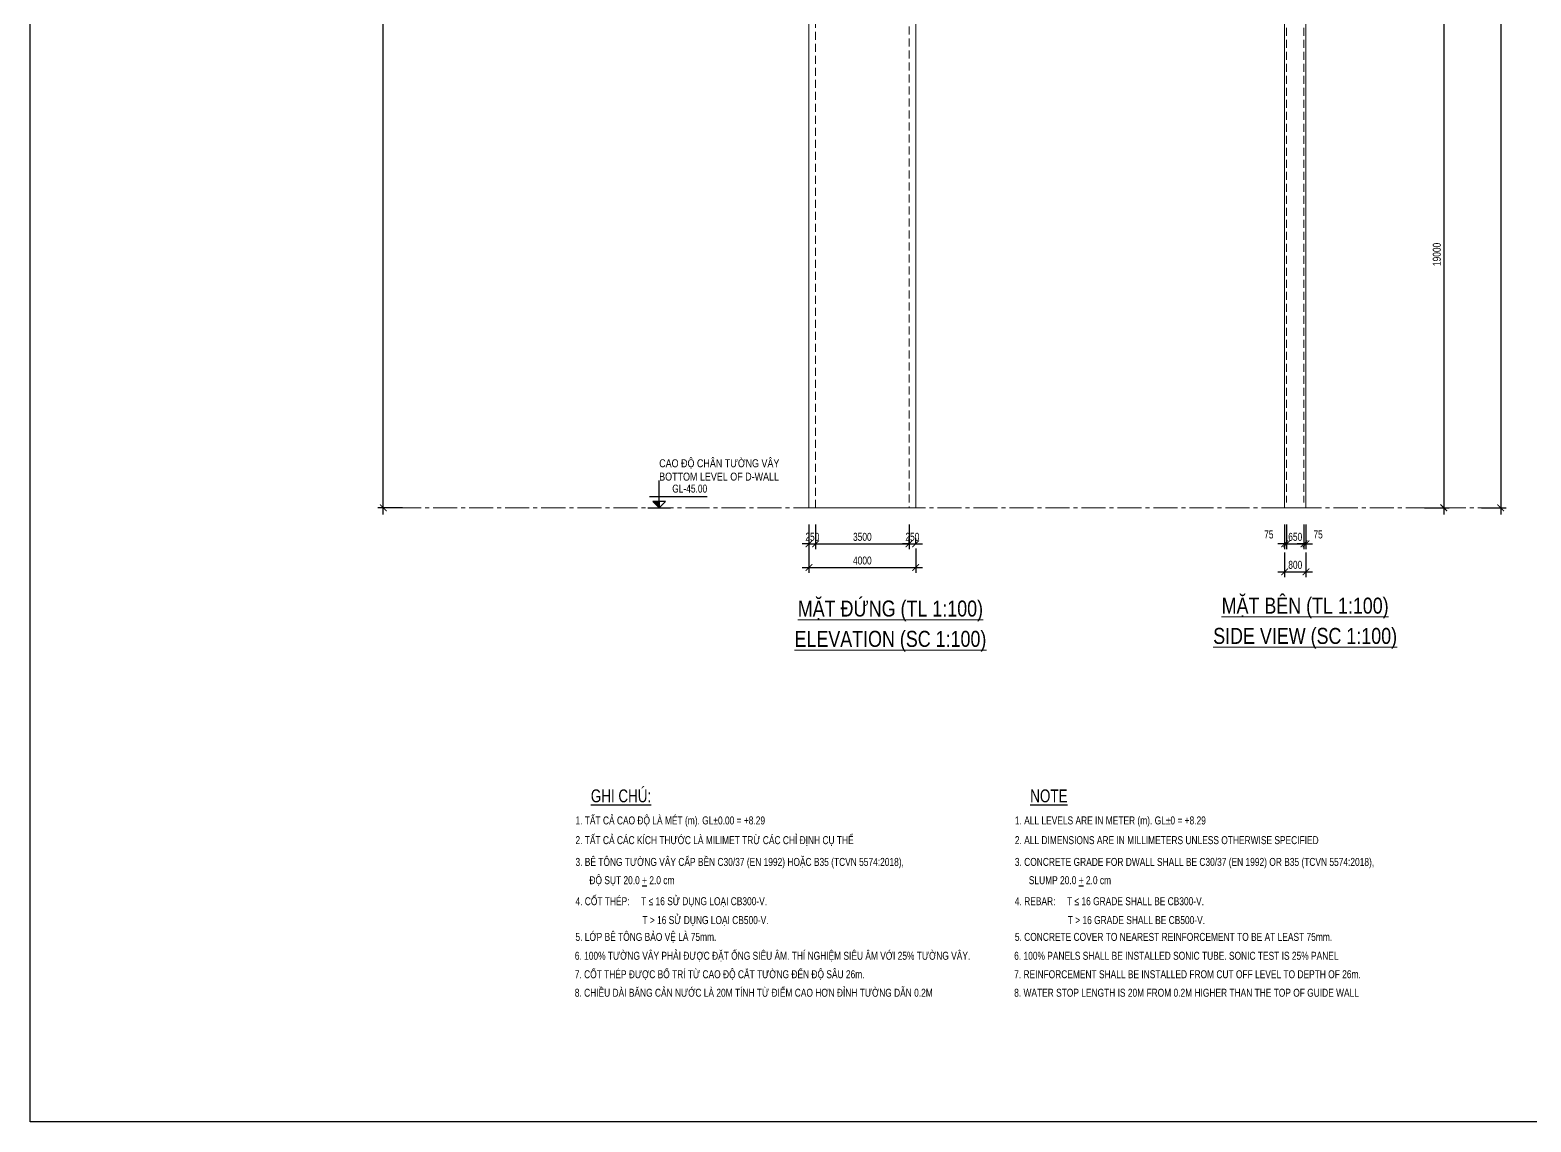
# Model space of a CAD drawing. Header units: millimetres. Extents: x 2746337 to 7547699, y -363432 to 15720.
# Drawn here: x 3156376 to 3212638, y -68024 to -27087 of the extents above; entities that cross this region are included whole.
import ezdxf
from ezdxf.enums import TextEntityAlignment as Align

# ---------------------------------------------------------------- set-up
doc = ezdxf.new("R2010")
doc.units = ezdxf.units.MM
doc.header["$LTSCALE"] = 1200
doc.header["$PDMODE"] = 3
doc.linetypes.add('CENTER2', pattern=[1.125, 0.75, -0.125, 0.125, -0.125])
doc.linetypes.add('HIDDEN', pattern=[0.375, 0.25, -0.125])
for name, color, linetype, lineweight in [('BOUND', 3, 'Continuous', 20), ('ENOTE', 2, 'Continuous', 15), ('Grid line', 160, 'CENTER2', 5), ('HIDE', 8, 'HIDDEN', 13), ('K-THUOC', 1, 'Continuous', 18), ('TEXTVN', 2, 'Continuous', 20)]:
    doc.layers.add(name, color=color, linetype=linetype, lineweight=lineweight)
for name, color, linetype in [('CDC.02.DIM', 1, 'Continuous'), ('CDC.06.TEXT', 2, 'Continuous'), ('CDC.10.HATCH', 251, 'Continuous'), ('CDC.11.NOTE', 8, 'Continuous')]:
    doc.layers.add(name, color=color, linetype=linetype)
doc.styles.add('DB_Arial', font='arial.ttf', dxfattribs={"width": 0.8})
doc.styles.add('SMTEXT', font='arial.ttf', dxfattribs={"width": 0.75})
doc.dimstyles.new('BSV1-100', dxfattribs={"dimtxt": 300, "dimasz": 250, "dimexe": 200, "dimexo": 0, "dimgap": 108, "dimtad": 1, "dimdec": 0, "dimdsep": 46, "dimtxsty": 'SMTEXT', "dimblk": 'ARCHTICK', "dimcen": 100, "dimdle": 250, "dimclrd": 256, "dimclre": 256, "dimclrt": 1, "dimadec": 0, "dimazin": 0, "dimtfac": 1, "dimtdec": 0, "dimtix": 1, "dimtmove": 2, "dimatfit": 3, "dimfxl": 720, "dimfxlon": 1, "dimtolj": 1, "dimtzin": 0, "dimarcsym": 0})

# ---------------------------------------------------------------- blocks, each defined once
blk = doc.blocks.new('A$C7e6bd379')
at = {"layer": 'CDC.06.TEXT', "linetype": 'Continuous', "style": 'SMTEXT', "width": 0.75}
for s, p in [('%%UGHI CHÚ:', (0, 480)), ('%%UNOTE', (16471, 480))]:
    blk.add_text(s, height=480, dxfattribs=at).set_placement(p, align=Align.TOP_LEFT)
at = {"layer": 'CDC.06.TEXT', "style": 'SMTEXT', "width": 0.75}
for s, p in [('1. TẤT CẢ CAO ĐỘ LÀ MÉT (m). GL%%P0.00 = +8.29 ', (-576, -831)), ('1. ALL LEVELS ARE IN METER (m). GL%%P0 = +8.29 ', (15895, -831)), ('2. TẤT CẢ CÁC KÍCH THƯỚC LÀ MILIMET TRỪ CÁC CHỈ ĐỊNH CỤ THỂ', (-576, -1570)), ('2. ALL DIMENSIONS ARE IN MILLIMETERS UNLESS OTHERWISE SPECIFIED', (15895, -1570)), ('3. BÊ TÔNG TƯỜNG VÂY CẤP BỀN C30/37 (EN 1992) HOẶC B35 (TCVN 5574:2018),', (-576, -2387)), ('3. CONCRETE GRADE FOR DWALL SHALL BE C30/37 (EN 1992) OR B35 (TCVN 5574:2018),', (15895, -2387)), ('ĐỘ SỤT 20.0 %%U+%%U 2.0 cm', (-53, -3072)), ('SLUMP 20.0 %%U+%%U 2.0 cm', (16418, -3072)), ('4. CỐT THÉP:     T ≤ 16 SỬ DỤNG LOẠI CB300-V.', (-576, -3860)), ('4. REBAR:     T ≤ 16 GRADE SHALL BE CB300-V.', (15895, -3860)), ('                             T > 16 SỬ DỤNG LOẠI CB500-V.', (-601, -4567)), ('                       T > 16 GRADE SHALL BE CB500-V.', (15869, -4567)), ('5. LỚP BÊ TÔNG BẢO VỆ LÀ 75mm.', (-576, -5198)), ('5. CONCRETE COVER TO NEAREST REINFORCEMENT TO BE AT LEAST 75mm.', (15895, -5198)), ('6. 100%%% TƯỜNG VÂY PHẢI ĐƯỢC ĐẶT ỐNG SIÊU ÂM. THÍ NGHIỆM SIÊU ÂM VỚI 25%%% TƯỜNG VÂY.', (-601, -5905)), ('6. 100%%% PANELS SHALL BE INSTALLED SONIC TUBE. SONIC TEST IS 25%%% PANEL ', (15869, -5905)), ('7. CỐT THÉP ĐƯỢC BỐ TRÍ TỪ CAO ĐỘ CẮT TƯỜNG ĐẾN ĐỘ SÂU 26m. ', (-601, -6598)), ('7. REINFORCEMENT SHALL BE INSTALLED FROM CUT OFF LEVEL TO DEPTH OF 26m. ', (15869, -6598)), ('8. CHIỀU DÀI BĂNG CẢN NƯỚC LÀ 20M TÍNH TỪ ĐIỂM CAO HƠN ĐỈNH TƯỜNG DẪN 0.2M', (-601, -7291)), ('8. WATER STOP LENGTH IS 20M FROM 0.2M HIGHER THAN THE TOP OF GUIDE WALL', (15869, -7291))]:
    blk.add_text(s, height=300, dxfattribs=at).set_placement(p)
blk = doc.blocks.new('_ArchTick')
at = {"color": 0, "linetype": 'ByBlock', "const_width": 0.15}
blk.add_lwpolyline([(-0.5, -0.5), (0.5, 0.5)], dxfattribs=at)
blk = doc.blocks.new('*D554')
at = {"layer": 'Defpoints', "color": 0, "transparency": 16777216}
for p in [(3203402, -45900), (3204202, -45900), (3204202, -47400)]:
    blk.add_point(p, dxfattribs=at)
at = {"layer": 'K-THUOC', "lineweight": -2, "transparency": 16777216}
for p, q in [((3203402, -46680), (3203402, -47600)), ((3204202, -46680), (3204202, -47600)), ((3203152, -47400), (3204452, -47400))]:
    blk.add_line(p, q, dxfattribs=at)
at = {"layer": 'K-THUOC', "lineweight": -2, "transparency": 16777216, "xscale": 250, "yscale": 250, "zscale": 250, "rotation": 180}
blk.add_blockref('_ArchTick', (3203402, -47400), dxfattribs=at)
at = {"layer": 'K-THUOC', "lineweight": -2, "transparency": 16777216, "xscale": 250, "yscale": 250, "zscale": 250}
blk.add_blockref('_ArchTick', (3204202, -47400), dxfattribs=at)
at = {"layer": 'K-THUOC', "color": 1, "transparency": 16777216, "insert": (3203802, -47139), "char_height": 300, "attachment_point": 5, "style": 'SMTEXT'}
blk.add_mtext('\\A1;800', dxfattribs=at)
blk = doc.blocks.new('*D555')
at = {"layer": 'Defpoints', "color": 0, "transparency": 16777216}
for p in [(3203402, -45600), (3203477, -45600), (3203477, -46350)]:
    blk.add_point(p, dxfattribs=at)
at = {"layer": 'K-THUOC', "lineweight": -2, "transparency": 16777216}
for p, q in [((3203402, -45630), (3203402, -46550)), ((3203477, -45630), (3203477, -46550)), ((3203402, -46350), (3203152, -46350)), ((3203402, -46350), (3203477, -46350)), ((3203477, -46350), (3203727, -46350))]:
    blk.add_line(p, q, dxfattribs=at)
at = {"layer": 'K-THUOC', "lineweight": -2, "transparency": 16777216, "xscale": 250, "yscale": 250, "zscale": 250}
blk.add_blockref('_ArchTick', (3203402, -46350), dxfattribs=at)
at = {"layer": 'K-THUOC', "lineweight": -2, "transparency": 16777216, "xscale": 250, "yscale": 250, "zscale": 250, "rotation": 180}
blk.add_blockref('_ArchTick', (3203477, -46350), dxfattribs=at)
at = {"layer": 'K-THUOC', "color": 1, "transparency": 16777216, "insert": (3202811, -46000), "char_height": 300, "attachment_point": 5, "style": 'SMTEXT'}
blk.add_mtext('\\A1;75', dxfattribs=at)
blk = doc.blocks.new('*D556')
at = {"layer": 'Defpoints', "color": 0, "transparency": 16777216}
for p in [(3203477, -45600), (3204127, -45600), (3204127, -46350)]:
    blk.add_point(p, dxfattribs=at)
at = {"layer": 'K-THUOC', "lineweight": -2, "transparency": 16777216}
for p, q in [((3203477, -45630), (3203477, -46550)), ((3204127, -45630), (3204127, -46550)), ((3203477, -46350), (3203227, -46350)), ((3203477, -46350), (3204127, -46350)), ((3204127, -46350), (3204377, -46350))]:
    blk.add_line(p, q, dxfattribs=at)
at = {"layer": 'K-THUOC', "lineweight": -2, "transparency": 16777216, "xscale": 250, "yscale": 250, "zscale": 250}
blk.add_blockref('_ArchTick', (3203477, -46350), dxfattribs=at)
at = {"layer": 'K-THUOC', "lineweight": -2, "transparency": 16777216, "xscale": 250, "yscale": 250, "zscale": 250, "rotation": 180}
blk.add_blockref('_ArchTick', (3204127, -46350), dxfattribs=at)
at = {"layer": 'K-THUOC', "color": 1, "transparency": 16777216, "insert": (3203802, -46089), "char_height": 300, "attachment_point": 5, "style": 'SMTEXT'}
blk.add_mtext('\\A1;650', dxfattribs=at)
blk = doc.blocks.new('*D557')
at = {"layer": 'Defpoints', "color": 0, "transparency": 16777216}
for p in [(3204127, -45600), (3204202, -45600), (3204202, -46350)]:
    blk.add_point(p, dxfattribs=at)
at = {"layer": 'K-THUOC', "lineweight": -2, "transparency": 16777216}
for p, q in [((3204127, -45630), (3204127, -46550)), ((3204202, -45630), (3204202, -46550)), ((3204127, -46350), (3203877, -46350)), ((3204127, -46350), (3204202, -46350)), ((3204202, -46350), (3204452, -46350))]:
    blk.add_line(p, q, dxfattribs=at)
at = {"layer": 'K-THUOC', "lineweight": -2, "transparency": 16777216, "xscale": 250, "yscale": 250, "zscale": 250}
blk.add_blockref('_ArchTick', (3204127, -46350), dxfattribs=at)
at = {"layer": 'K-THUOC', "lineweight": -2, "transparency": 16777216, "xscale": 250, "yscale": 250, "zscale": 250, "rotation": 180}
blk.add_blockref('_ArchTick', (3204202, -46350), dxfattribs=at)
at = {"layer": 'K-THUOC', "color": 1, "transparency": 16777216, "insert": (3204658, -46000), "char_height": 300, "attachment_point": 5, "style": 'SMTEXT'}
blk.add_mtext('\\A1;75', dxfattribs=at)
blk = doc.blocks.new('*D558')
at = {"layer": 'Defpoints', "color": 0, "transparency": 16777216}
for p in [(3169617, 0), (3171140, 0), (3174260, -45000)]:
    blk.add_point(p, dxfattribs=at)
at = {"layer": 'K-THUOC', "lineweight": -2, "transparency": 16777216}
for p, q in [((3169617, -45250), (3169617, 250)), ((3170337, 0), (3169417, 0)), ((3170337, -45000), (3169417, -45000))]:
    blk.add_line(p, q, dxfattribs=at)
at = {"layer": 'K-THUOC', "lineweight": -2, "transparency": 16777216, "xscale": 250, "yscale": 250, "zscale": 250}
for p, rotation in [((3169617, 0), 90), ((3169617, -45000), 270)]:
    blk.add_blockref('_ArchTick', p, dxfattribs=dict(at, rotation=rotation))
at = {"layer": 'K-THUOC', "color": 1, "transparency": 16777216, "insert": (3169356, -22500), "char_height": 300, "attachment_point": 5, "rotation": 90, "style": 'SMTEXT'}
blk.add_mtext('\\A1;45000', dxfattribs=at)
blk = doc.blocks.new('tag_cd')
at = {"layer": 'CDC.10.HATCH'}
blk.add_hatch(color=256, dxfattribs=at).paths.add_polyline_path([(180, 240), (420, 0), (420, 240)])
at = {"layer": 'CDC.02.DIM'}
for points in [[(420, 240), (420, 0), (660, 240), (180, 240), (420, 0), (420, 1020)], [(0, 0), (840, 0)], [(60, 420), (2220, 420)]]:
    blk.add_lwpolyline(points, dxfattribs=at)
at = {"layer": 'CDC.06.TEXT', "ltscale": 0.5, "style": 'SMTEXT', "width": 0.75}
blk.add_attdef('CD', text='', height=300, dxfattribs=at).set_placement((2220, 570), align=Align.RIGHT)
blk = doc.blocks.new('*D593')
at = {"layer": 'Defpoints', "color": 0, "transparency": 16777216}
for p in [(3198656, -26000), (3200227, -45000), (3209370, -45000)]:
    blk.add_point(p, dxfattribs=at)
at = {"layer": 'K-THUOC', "lineweight": -2, "transparency": 16777216}
for p, q in [((3209370, -25750), (3209370, -45250)), ((3208650, -26000), (3209570, -26000)), ((3208650, -45000), (3209570, -45000))]:
    blk.add_line(p, q, dxfattribs=at)
at = {"layer": 'K-THUOC', "lineweight": -2, "transparency": 16777216, "xscale": 250, "yscale": 250, "zscale": 250}
for p, rotation in [((3209370, -26000), 90), ((3209370, -45000), 270)]:
    blk.add_blockref('_ArchTick', p, dxfattribs=dict(at, rotation=rotation))
at = {"layer": 'K-THUOC', "color": 1, "transparency": 16777216, "insert": (3209109, -35500), "char_height": 300, "attachment_point": 5, "rotation": 90, "style": 'SMTEXT'}
blk.add_mtext('\\A1;19000', dxfattribs=at)
blk = doc.blocks.new('*D595')
at = {"layer": 'Defpoints', "color": 0, "transparency": 16777216}
for p in [(3203402, 0), (3203402, -45000), (3211503, -45000)]:
    blk.add_point(p, dxfattribs=at)
at = {"layer": 'K-THUOC', "lineweight": -2, "transparency": 16777216}
for p, q in [((3210783, 0), (3211703, 0)), ((3211503, 250), (3211503, -45250)), ((3210783, -45000), (3211703, -45000))]:
    blk.add_line(p, q, dxfattribs=at)
at = {"layer": 'K-THUOC', "lineweight": -2, "transparency": 16777216, "xscale": 250, "yscale": 250, "zscale": 250}
for p, rotation in [((3211503, 0), 90), ((3211503, -45000), 270)]:
    blk.add_blockref('_ArchTick', p, dxfattribs=dict(at, rotation=rotation))
at = {"layer": 'K-THUOC', "color": 1, "transparency": 16777216, "insert": (3211242, -22500), "char_height": 300, "attachment_point": 5, "rotation": 90, "style": 'SMTEXT'}
blk.add_mtext('\\A1;45000', dxfattribs=at)
blk = doc.blocks.new('*D598')
at = {"layer": 'Defpoints', "color": 0, "transparency": 16777216}
for p in [(3185575, -45600), (3185825, -45600), (3185825, -46350)]:
    blk.add_point(p, dxfattribs=at)
at = {"layer": 'K-THUOC', "lineweight": -2, "transparency": 16777216}
for p, q in [((3185575, -45630), (3185575, -46550)), ((3185825, -45630), (3185825, -46550)), ((3185575, -46350), (3185325, -46350)), ((3185575, -46350), (3185825, -46350)), ((3185825, -46350), (3186075, -46350))]:
    blk.add_line(p, q, dxfattribs=at)
at = {"layer": 'K-THUOC', "lineweight": -2, "transparency": 16777216, "xscale": 250, "yscale": 250, "zscale": 250}
blk.add_blockref('_ArchTick', (3185575, -46350), dxfattribs=at)
at = {"layer": 'K-THUOC', "lineweight": -2, "transparency": 16777216, "xscale": 250, "yscale": 250, "zscale": 250, "rotation": 180}
blk.add_blockref('_ArchTick', (3185825, -46350), dxfattribs=at)
at = {"layer": 'K-THUOC', "color": 1, "transparency": 16777216, "insert": (3185700, -46089), "char_height": 300, "attachment_point": 5, "style": 'SMTEXT'}
blk.add_mtext('\\A1;250', dxfattribs=at)
blk = doc.blocks.new('*D599')
at = {"layer": 'Defpoints', "color": 0, "transparency": 16777216}
for p in [(3189325, -45000), (3185825, -45600), (3189325, -46350)]:
    blk.add_point(p, dxfattribs=at)
at = {"layer": 'K-THUOC', "lineweight": -2, "transparency": 16777216}
for p, q in [((3185825, -45630), (3185825, -46550)), ((3189325, -45630), (3189325, -46550)), ((3185575, -46350), (3189575, -46350))]:
    blk.add_line(p, q, dxfattribs=at)
at = {"layer": 'K-THUOC', "lineweight": -2, "transparency": 16777216, "xscale": 250, "yscale": 250, "zscale": 250, "rotation": 180}
blk.add_blockref('_ArchTick', (3185825, -46350), dxfattribs=at)
at = {"layer": 'K-THUOC', "lineweight": -2, "transparency": 16777216, "xscale": 250, "yscale": 250, "zscale": 250}
blk.add_blockref('_ArchTick', (3189325, -46350), dxfattribs=at)
at = {"layer": 'K-THUOC', "color": 1, "transparency": 16777216, "insert": (3187575, -46089), "char_height": 300, "attachment_point": 5, "style": 'SMTEXT'}
blk.add_mtext('\\A1;3500', dxfattribs=at)
blk = doc.blocks.new('*D600')
at = {"layer": 'Defpoints', "color": 0, "transparency": 16777216}
for p in [(3189325, -46350), (3189575, -46350), (3189575, -46350)]:
    blk.add_point(p, dxfattribs=at)
at = {"layer": 'K-THUOC', "lineweight": -2, "transparency": 16777216}
for p, q in [((3189325, -46350), (3189075, -46350)), ((3189325, -46350), (3189325, -46150)), ((3189325, -46350), (3189575, -46350)), ((3189575, -46350), (3189575, -46150)), ((3189575, -46350), (3189825, -46350))]:
    blk.add_line(p, q, dxfattribs=at)
at = {"layer": 'K-THUOC', "lineweight": -2, "transparency": 16777216, "xscale": 250, "yscale": 250, "zscale": 250}
blk.add_blockref('_ArchTick', (3189325, -46350), dxfattribs=at)
at = {"layer": 'K-THUOC', "lineweight": -2, "transparency": 16777216, "xscale": 250, "yscale": 250, "zscale": 250, "rotation": 180}
blk.add_blockref('_ArchTick', (3189575, -46350), dxfattribs=at)
at = {"layer": 'K-THUOC', "color": 1, "transparency": 16777216, "insert": (3189450, -46089), "char_height": 300, "attachment_point": 5, "style": 'SMTEXT'}
blk.add_mtext('\\A1;250', dxfattribs=at)
blk = doc.blocks.new('*D601')
at = {"layer": 'Defpoints', "color": 0, "transparency": 16777216}
for p in [(3185575, -45000), (3189575, -45000), (3189575, -47240)]:
    blk.add_point(p, dxfattribs=at)
at = {"layer": 'K-THUOC', "lineweight": -2, "transparency": 16777216}
for p, q in [((3185575, -46520), (3185575, -47440)), ((3189575, -46520), (3189575, -47440)), ((3185325, -47240), (3189825, -47240))]:
    blk.add_line(p, q, dxfattribs=at)
at = {"layer": 'K-THUOC', "lineweight": -2, "transparency": 16777216, "xscale": 250, "yscale": 250, "zscale": 250, "rotation": 180}
blk.add_blockref('_ArchTick', (3185575, -47240), dxfattribs=at)
at = {"layer": 'K-THUOC', "lineweight": -2, "transparency": 16777216, "xscale": 250, "yscale": 250, "zscale": 250}
blk.add_blockref('_ArchTick', (3189575, -47240), dxfattribs=at)
at = {"layer": 'K-THUOC', "color": 1, "transparency": 16777216, "insert": (3187575, -46978), "char_height": 300, "attachment_point": 5, "style": 'SMTEXT'}
blk.add_mtext('\\A1;4000', dxfattribs=at)

msp = doc.modelspace()

# ---------------------------------------------------------------- linework, layer by layer
msp.add_lwpolyline([(3156375.6, 9128.3), (3249892.9, 9128.3), (3249892.9, -68024), (3156375.6, -68024)], close=True)
at = {"layer": 'BOUND'}
msp.add_line((3185574.5, 410), (3185574.5, -45000), dxfattribs=at)
for points in [[(3185574.5, -45000), (3189574.5, -45000), (3189574.5, -500), (3185574.5, -500)], [(3203402.2, -45000), (3204202.2, -45000), (3204202.2, -500), (3203402.2, -500)]]:
    msp.add_lwpolyline(points, close=True, dxfattribs=at)
at = {"layer": 'BOUND', "lineweight": 20}
msp.add_lwpolyline([(3204202.2, -4350), (3204202.2, -500), (3203402.2, -500), (3203402.2, -45000), (3204202.2, -45000), (3204202.2, -19550)], dxfattribs=at)
at = {"layer": 'Grid line'}
msp.add_line((3170141.5, -45000), (3211097.9, -45000), dxfattribs=at)
at = {"layer": 'HIDE'}
for p, q in [((3185824.5, -45000), (3185824.5, 500)), ((3189324.5, 500), (3189324.5, -45000)), ((3203477.2, -450), (3203477.2, -44800)), ((3204127.2, -450), (3204127.2, -44800))]:
    msp.add_line(p, q, dxfattribs=at)

# ---------------------------------------------------------------- block references
at = {"layer": 'CDC.11.NOTE'}
msp.add_blockref('A$C7e6bd379', (3177397.6, -56037.9), dxfattribs=at)
at = {"layer": 'ENOTE'}
msp.add_blockref('tag_cd', (3179539.8, -45000), dxfattribs=at).add_auto_attribs({'CD': 'GL-45.00'})

# ---------------------------------------------------------------- texts
at = {"layer": 'TEXTVN', "style": 'DB_Arial', "width": 0.8}
for s, p in [('CAO ĐỘ CHÂN TƯỜNG VÂY', (3179959.8, -43480)), ('BOTTOM LEVEL OF D-WALL', (3179959.8, -43980))]:
    msp.add_text(s, height=300, dxfattribs=at).set_placement(p)
for s, p in [('%%UMẶT ĐỨNG (TL 1:100)', (3188627.6, -48787)), ('%%UMẶT BÊN (TL 1:100)', (3204173.1, -48675.9)), ('%%USIDE VIEW (SC 1:100)', (3204173.1, -49875.9)), ('%%UELEVATION (SC 1:100)', (3188627.6, -49987))]:
    msp.add_text(s, height=600, dxfattribs=at).set_placement(p, align=Align.MIDDLE)

# ---------------------------------------------------------------- dimensions: what is measured, and where the dimension line sits
at = {"layer": 'K-THUOC'}
for base, p1, p2, picture, middle in [((3169617.2, 0), (3174259.7, -45000), (3171139.6, 0), '*D558', (3169356, -22500)), ((3211502.9, -45000), (3203402.2, 0), (3203402.2, -45000), '*D595', (3211241.7, -22500)), ((3209370.1, -45000), (3198655.6, -26000), (3200227.3, -45000), '*D593', (3209108.9, -35500))]:
    dim = msp.add_linear_dim(base=base, p1=p1, p2=p2, angle=90, dimstyle='BSV1-100', dxfattribs=at)
    dim.commit()
    dim.dimension.update_dxf_attribs({"geometry": picture, "text_midpoint": middle})
for base, p1, p2, picture, middle in [((3189574.5, -47239.6), (3185574.5, -45000), (3189574.5, -45000), '*D601', (3187574.5, -46978.5)), ((3189324.5, -46350), (3185824.5, -45600), (3189324.5, -45000), '*D599', (3187574.5, -46088.7)), ((3185824.5, -46350), (3185574.5, -45600), (3185824.5, -45600), '*D598', (3185699.5, -46088.8)), ((3204202.2, -47400), (3203402.2, -45900), (3204202.2, -45900), '*D554', (3203802.2, -47138.8)), ((3204127.2, -46350), (3203477.2, -45600), (3204127.2, -45600), '*D556', (3203802.2, -46088.8))]:
    dim = msp.add_linear_dim(base=base, p1=p1, p2=p2, dimstyle='BSV1-100', dxfattribs=at)
    dim.commit()
    dim.dimension.update_dxf_attribs({"geometry": picture, "text_midpoint": middle})
dim = msp.add_aligned_dim(p1=(3189324.5, -46350), p2=(3189574.5, -46350), distance=0, dimstyle='BSV1-100', dxfattribs=at)
dim.commit()
dim.dimension.update_dxf_attribs({"geometry": '*D600', "text_midpoint": (3189449.5, -46088.8)})
for base, p1, p2, picture, middle in [((3203477.2, -46350), (3203402.2, -45600), (3203477.2, -45600), '*D555', (3202811, -46000)), ((3204202.2, -46350), (3204127.2, -45600), (3204202.2, -45600), '*D557', (3204657.6, -46000))]:
    dim = msp.add_linear_dim(base=base, p1=p1, p2=p2, dimstyle='BSV1-100', dxfattribs=at)
    dim.commit()
    dim.dimension.update_dxf_attribs({"geometry": picture, "text_midpoint": middle, "dimtype": 160})

doc.saveas('drawing.dxf')
